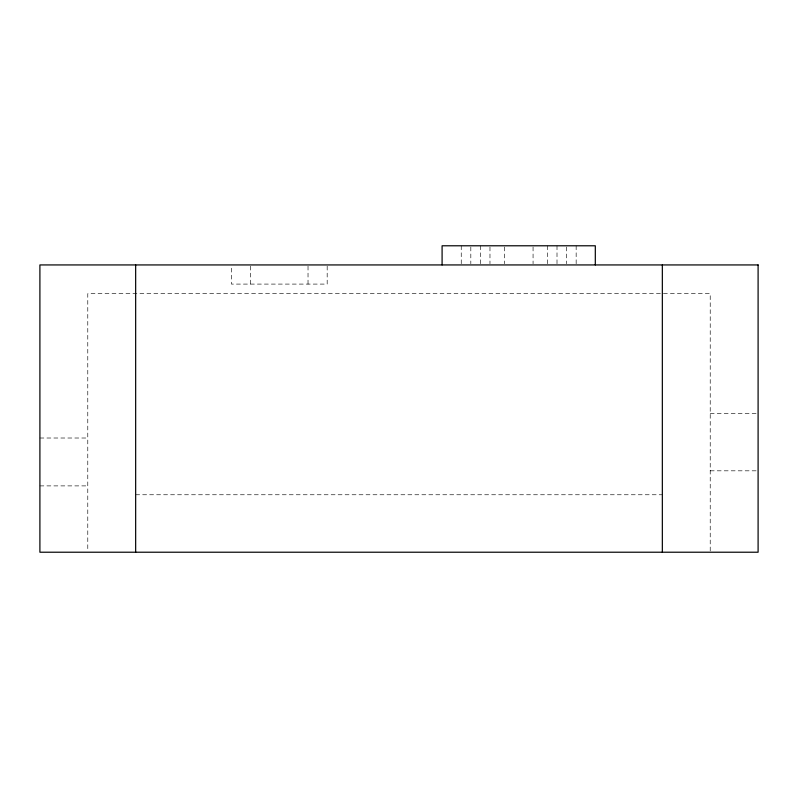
<?xml version="1.0" encoding="UTF-8"?>
<svg xmlns="http://www.w3.org/2000/svg" width="798" height="798" viewBox="0 0 798 798"><rect width="100%" height="100%" fill="white"/><g stroke="black" fill="none" stroke-linecap="round" stroke-linejoin="round"><path stroke-width="0.6" stroke-dasharray="3.99 2.99" d="M710.22 413.364L756.873 413.364M39.9 438.012L87.78 438.012M710.22 470.82L756.873 470.82M39.9 485.892L87.78 485.892M135.66 494.76L662.34 494.76M710.22 550.969L710.22 293.664L87.78 293.664L87.78 550.969M576.156 245.784L576.156 263.739M566.58 246.981L566.58 263.739M557.004 245.784L557.004 263.739M547.428 245.784L547.428 263.739M533.064 246.981L533.064 263.739M504.336 246.981L504.336 263.739M489.972 246.981L489.972 263.739M480.396 245.784L480.396 263.739M470.82 246.981L470.82 263.739M461.244 245.784L461.244 263.739M327.18 266.133L327.18 284.088L231.42 284.088L231.42 266.133M308.028 266.133L308.028 284.088M250.572 266.133L250.572 284.088"/><path stroke-width="1.2" d="M662.34 264.936L662.34 552.216M595.308 264.936L595.308 245.784L442.092 245.784L442.092 264.936M135.66 264.936L135.66 552.216M758.1 264.936L39.9 264.936L39.9 552.216L758.1 552.216L758.1 264.936"/></g></svg>
